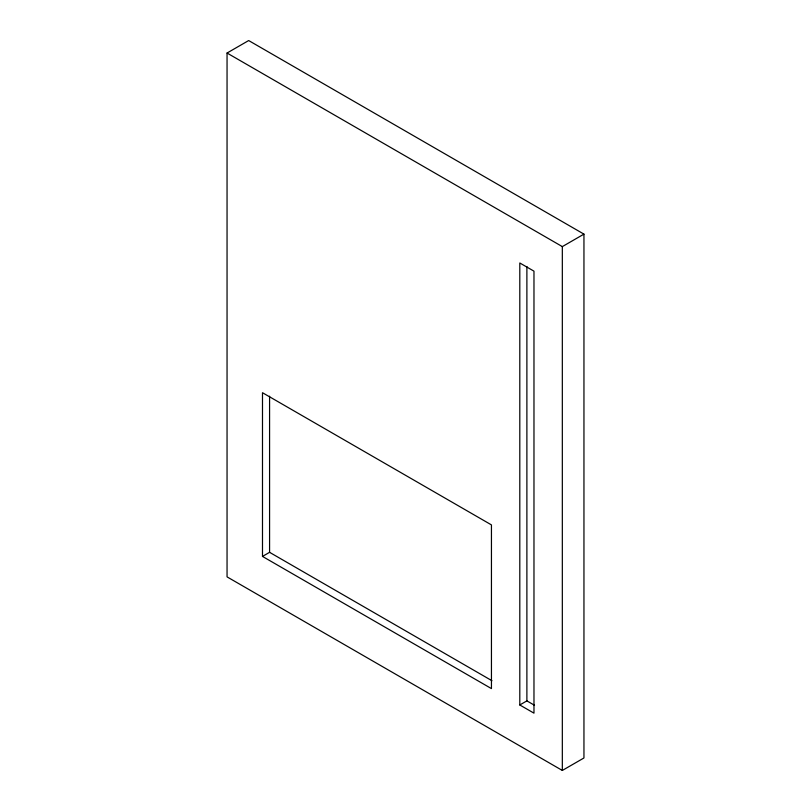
<?xml version="1.0" encoding="UTF-8"?>
<svg xmlns="http://www.w3.org/2000/svg" width="811" height="811" viewBox="0 0 811 811"><rect width="100%" height="100%" fill="white"/><g stroke="black" fill="none" stroke-linecap="round" stroke-linejoin="round"><path stroke-width="1.22" d="M227.05 53.029L248.673 40.55L583.95 234.126L583.95 757.971L562.327 770.45L227.05 576.874L227.05 53.029L562.327 246.605L583.95 234.126M262.49 556.417L491.446 688.6L491.446 524.899L262.49 392.717L262.49 556.417L269.576 552.321L491.963 680.713M519.8 704.972L533.973 713.153L533.973 271.158L519.8 262.977L519.8 704.972L526.886 700.876L534.52 705.286M562.327 246.605L562.327 770.45M526.886 266.484L526.886 700.876M269.576 396.173L269.576 552.321"/></g></svg>
